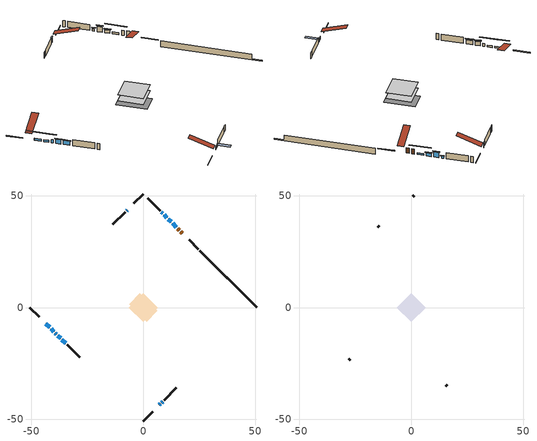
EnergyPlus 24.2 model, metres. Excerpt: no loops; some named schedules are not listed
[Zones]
conditioned space
 floor outside (Floor1 construction): -1.65,0 0,1.65 1.65,0 0,-1.65 z0.92
 floor adiabatic (AdiabaticFloorConstruction): -6.42,0 0,6.42 6.42,0 0,-6.42 z0.92
 floor foundation (Slab1 construction): -6.35,1.54 -1.54,6.35 6.35,-1.54 1.54,-6.35 z-1.46
 wall outside (RimJoist1 construction): 0,-50.7 4.19,-46.51 / -50.7,0 -46.51,-4.19 / 0,50.7 -4.19,46.51 / 24.63,26.07 20.44,30.26 z0.92:1.22
 wall outside (AdiabaticWallConstruction 1): 17.48,33.22 16.77,33.93 / 16.12,34.58 15.46,35.24 z0.92:2.95
 wall outside (AdiabaticWallConstruction): 7.15,-43.55 7.6,-43.1 / -39.29,-11.41 -38.84,-11.86 z0.92:2.14; 14.8,35.9 13.15,37.55 / -43.55,-7.15 -41.86,-8.84 / -41.2,-9.5 -39.94,-10.76 z0.92:1.66; 12.49,38.21 11.24,39.46 z0.92:2.12; 10.58,40.12 9.29,41.41 z0.92:3; 8.63,42.07 8.14,42.56 z0.92:1.76; -7.15,43.55 -7.44,43.26 / -38.18,-12.52 -36.96,-13.74 / -36.3,-14.4 -34.65,-16.05 z0.92:2.6; 8.26,-42.44 8.64,-42.06 z0.92:1.81
 wall outside (Wall1 construction): 9.29,-41.41 14.82,-35.88 / -33.99,-16.71 -28.47,-22.23 / -8.1,42.6 -13.62,37.08 / 7.49,43.21 1.97,48.73 z0.92:3.36
 wall foundation (FoundationWall1 construction): 25.29,25.41,-1.46 25.29,25.41,0.92 48.16,2.54,0.92 48.16,2.54,-0.94 50.7,0,-0.94 50.7,0,-1.46
 window (WindowConstruction 7): 7.15,-43.55 7.6,-43.1 z0.92:2.14
 window (WindowConstruction 9): 14.8,35.9 13.15,37.55 z0.92:1.66
 window (WindowConstruction 10): -43.55,-7.15 -41.86,-8.84 z0.92:1.66
 window (WindowConstruction 11): -41.2,-9.5 -39.94,-10.76 z0.92:1.66
 window (WindowConstruction 8): -39.29,-11.41 -38.84,-11.86 z0.92:2.14
 window (WindowConstruction): 12.49,38.21 11.24,39.46 z0.92:2.11
 window (WindowConstruction 1): 10.58,40.12 9.29,41.41 z0.92:3
 window (WindowConstruction 2): 8.63,42.07 8.14,42.56 z0.92:1.76
 window (WindowConstruction 3): -7.15,43.55 -7.44,43.26 z0.92:2.6
 window (WindowConstruction 4): 8.26,-42.44 8.64,-42.06 z0.92:1.81
 window (WindowConstruction 5): -38.18,-12.52 -36.96,-13.74 z0.92:2.6
 window (WindowConstruction 6): -36.3,-14.4 -34.65,-16.05 z0.92:2.6
 door (Door): 17.48,33.22 16.77,33.93 z0.92:2.95
 door (Door 1): 16.12,34.58 15.46,35.24 z0.92:2.95
 ceiling adiabatic (AdiabaticFloorConstruction): 0,-6.42 6.42,0 0,6.42 -6.42,0 z0.92
attic - vented
 floor to conditioned space (Floor2 construction Reversed): -6.42,0 0,6.42 6.42,0 0,-6.42 z3.36
 wall outside (Wall2 construction): 15.47,-35.23 16.13,-34.57 / -27.81,-22.89 -27.16,-23.54 / -14.28,36.42 -14.93,35.77 / 1.31,49.39 0.66,50.04 z0.92:3.36
 roof outside (Roof1 construction): 6.5,-44.2,3.36 0.25,-37.95,6.31 -1.4,-39.6,6.31 4.85,-45.85,3.36; -44.2,-6.5,3.36 -37.95,-0.25,6.31 -39.6,1.4,6.31 -45.85,-4.85,3.36; -6.5,44.2,3.36 -0.25,37.95,6.31 1.4,39.6,6.31 -4.85,45.85,3.36; 18.13,32.57,3.36 11.88,26.31,6.31 13.53,24.67,6.31 19.78,30.92,3.36
shading: 11.17,39.53 16.78,33.92 17.04,34.18 11.43,39.79 z4.46; -39.88,-10.82 -45.53,-5.17 -45.79,-5.43 -40.14,-11.08 z4.46; -37.96,-12.74 -43.18,-7.52 -43.44,-7.78 -38.22,-13 z4.46; 11,39.7 12.73,37.97 13,38.23 11.26,39.97 z2.46; 9.05,41.65 10.82,39.88 11.08,40.14 9.31,41.92 z3.34; 7.9,42.8 8.87,41.83 9.13,42.09 8.16,43.06 z2.1; -7.68,43.02 -6.91,43.79 -7.17,44.05 -7.94,43.28 z2.94; 8.88,-41.82 8.02,-42.68 11.47,-46.13 12.33,-45.27 z2.15; -36.72,-13.98 -38.42,-12.28 -38.68,-12.54 -36.98,-14.24 z2.94; -34.41,-16.29 -36.54,-14.16 -36.81,-14.42 -34.67,-16.55 z2.94
[Building]
Building 1: Terrain=Suburbs
[Site:Location]
Mont Joli AP_QC: Latitude {deg}=48.61; Longitude {deg}=-68.21; Time Zone {hr}=-5; Elevation {m}=52; Keep Site Location Information=Yes
[Site:GroundTemperature:Shallow]
-0.843868, -3.04892, -3.2255, -2.1791, 2.02165, 6.20283, 9.82768, 12.1239, 12.319, 10.4514, 6.91898, 2.86606
[Site:WaterMainsTemperature]
Calculation Method=Schedule; Temperature Schedule=mains temperature schedule
[Material] Roughness=Rough; Thermal Absorptance=0.9
Name | Thickness {m} | Conductivity {W/m-K} | Density {kg/m3} | Specific Heat {J/kg-K} | Solar Absorptance | Visible Absorptance
asphalt or fiberglass shingles | 0.00635 | 0.162714 | 1121.4 | 1465.45 | 0.4 | 0.4
ceiling loosefill ins | 0.169333 | 0.0480833 | 16.02 | 1046.75 | 0.7 | 0.7
ceiling stud and cavity | 0.1397 | 0.126534 | 65.682 | 1177.47 | 0.7 | 0.7
concrete 4.0 in. | 0.1016 | 1.803125 | 2242.8 | 837.4 | 0.7 | 0.7
concrete 8.0 in. | 0.2032 | 1.803125 | 2242.8 | 837.4 | 0.7 | 0.7
door material | 0.04445 | 0.0451087 | 512.64 | 1214.23 | 0.7 | 0.7
exterior vertical ins | 0.0237736 | 0.029427 | 32.04 | 1214.23 | 0.7 | 0.7
floor covering | 0.0127 | 0.0433444 | 54.468 | 1339.84 | 0.6 | 0.6
floor rigid ins | 0.103632 | 0.029427 | 32.04 | 1214.23 | 0.7 | 0.7
floor rigid ins 1; wall rigid ins | 0.512978 | 0.029427 | 32.04 | 1214.23 | 0.7 | 0.7
floor stud and cavity | 0.1397 | 0.286214 | 92.3553 | 1139.71 | 0.7 | 0.7
floor stud and cavity 1 | 0.1397 | 1.75129 | 37.0049 | 1207.88 | 0.7 | 0.7
furniture material conditioned space 1 | 0.1524 | 0.115458 | 640.8 | 1214.23 | 0.6 | 0.6
gypsum board | 0.0127 | 0.160291 | 801 | 837.4 | 0.6 | 0.6
gypsum board 1 | 0.0127 | 0.160291 | 801 | 837.4 | 0.7 | 0.7
osb sheathing 0.5 in. | 0.0127 | 0.115458 | 512.64 | 1214.23 | 0.7 | 0.7
osb sheathing 0.75 in. | 0.01905 | 0.115458 | 512.64 | 1214.23 | 0.7 | 0.7
rim joist stud and cavity | 0.0508 | 0.182071 | 50.32683 | 1063.81 | 0.6 | 0.6
wall stud and cavity | 0.1397 | 0.0829032 | 139.0536 | 1170.24 | 0.7 | 0.7
wall stud and cavity 1 | 0.0889 | 6.9971 | 50.32683 | 1063.81 | 0.6 | 0.6
wall stud and cavity 2 | 0.0889 | 0.380278 | 52.3479 | 1209.89 | 0.7 | 0.7
wall stud and cavity 3 | 0.0889 | 0.391764 | 83.0341 | 1211.67 | 0.7 | 0.7
wood siding | 0.0254 | 0.102417 | 544.68 | 1172.36 | 0.4 | 0.4
wood siding 1 | 0.00254 | 0.102417 | 544.68 | 1172.36 | 0.4 | 0.4
wood siding 2; wood siding 3; wood siding 4 | 0.0254 | 0.102417 | 544.68 | 1172.36 | 0.7 | 0.7
[WindowMaterial:SimpleGlazingSystem]
Name | U-Factor {W/m2-K} | Solar Heat Gain Coefficient
WindowMaterial | 1.623908 | 0.38
WindowMaterial 1 | 1.61482 | 0.39
WindowMaterial 10 | 2.98322 | 0.55
WindowMaterial 2 | 1.7704 | 0.31
WindowMaterial 3 | 2.44268 | 0.42
WindowMaterial 4 | 1.81015 | 0.29
WindowMaterial 5 | 1.59438 | 0.39
WindowMaterial 6 | 1.57451 | 0.4
WindowMaterial 7 | 4.06658 | 0.67
WindowMaterial 8 | 2.969594 | 0.55
WindowMaterial 9 | 1.67671 | 0.36
[Construction]
AdiabaticFloorConstruction: floor stud and cavity 1, floor rigid ins 1, osb sheathing 0.75 in., floor covering
AdiabaticWallConstruction: wood siding 3, wall rigid ins, wall stud and cavity 2, gypsum board
AdiabaticWallConstruction 1: wood siding 4, wall rigid ins, wall stud and cavity 2, gypsum board
Door; Door 1: door material
Floor1 construction: floor stud and cavity, floor rigid ins, osb sheathing 0.75 in., floor covering
Floor2 construction Reversed: gypsum board, ceiling stud and cavity, ceiling loosefill ins
FoundationWall1 construction: concrete 8.0 in., gypsum board 1
furniture construction conditioned space 1: furniture material conditioned space 1
PartitionWallConstruction: gypsum board, wall stud and cavity 3, gypsum board
RimJoist1 construction: wood siding 2, rim joist stud and cavity
Roof1 construction: asphalt or fiberglass shingles
Slab1 construction: concrete 4.0 in.
Wall1 construction: wood siding, osb sheathing 0.5 in., wall stud and cavity, gypsum board
Wall2 construction: wood siding 1, wall stud and cavity 1
WindowConstruction: WindowMaterial
WindowConstruction 1: WindowMaterial 1
WindowConstruction 10: WindowMaterial 9
WindowConstruction 11: WindowMaterial 10
WindowConstruction 2: WindowMaterial 2
WindowConstruction 3: WindowMaterial 3
WindowConstruction 4: WindowMaterial 4
WindowConstruction 5: WindowMaterial 5
WindowConstruction 6: WindowMaterial 6
WindowConstruction 7; WindowConstruction 8: WindowMaterial 7
WindowConstruction 9: WindowMaterial 8
[Zone] Multiplier=1; Part of Total Floor Area=Yes
Name | Volume {m3}
attic - vented | 39.4149
conditioned space | 397
[Space]
Name | Zone | Volume {m3}
attic - vented 1 | attic - vented | 39.4149
conditioned space 1 | conditioned space | 397
[ZoneInfiltration:EffectiveLeakageArea]
infil attic - vented 1: Zone or Space=attic - vented 1; Schedule=Always On Discrete; Effective Air Leakage Area {cm2}=2865.74; Stack Coefficient=0.00037449; Wind Coefficient=1.30749e-05
[ZoneMixing]
whole house fan mix: Zone or Space=attic - vented; Schedule=Always On Continuous; Design Flow Rate Calculation Method=Flow/Zone; Design Flow Rate {m3/s}=0; Source Zone or Space=conditioned space
[SurfaceProperty:ExposedFoundationPerimeter]
Slab1: Exposed Perimeter Calculation Method=TotalExposedPerimeter; Total Exposed Perimeter {m}=35.937
[InternalMass] Zone or ZoneList=conditioned space; Space or SpaceList=conditioned space 1
Name | Construction | Surface Area {m2}
furniture mass conditioned space 1 | furniture construction conditioned space 1 | 65.5441
partition wall mass | PartitionWallConstruction | 163.86
[Lights]
interior lighting: Zone or ZoneList or Space or SpaceList=conditioned space 1; Schedule=interior lighting schedule; Design Level Calculation Method=LightingLevel; Lighting Level {W}=343.2; Return Air Fraction=0; Fraction Radiant=0.6; Fraction Visible=0.2; Fraction Replaceable=1
[People]
occupants: Zone or ZoneList or Space or SpaceList=conditioned space 1; Number of People Schedule=occupants schedule; Number of People Calculation Method=People; Number of People=3; Fraction Radiant=0.314171; Sensible Heat Fraction=0.56303; Activity Level Schedule=occupants activity schedule; Carbon Dioxide Generation Rate {m3/s-W}=0; Enable ASHRAE 55 Comfort Warnings=No; Mean Radiant Temperature Calculation Type=EnclosureAveraged
[ElectricEquipment] Zone or ZoneList or Space or SpaceList=conditioned space 1; Design Level Calculation Method=EquipmentLevel
Name | Schedule | Design Level {W} | Fraction Latent | Fraction Radiant | Fraction Lost
clothes dryer | clothes dryer schedule | 140.772 | 0.015 | 0.081 | 0.85
clothes washer | clothes washer schedule | 32.1985 | 0.03 | 0.162 | 0.7
cooking range | cooking range schedule | 215.147 | 0.08 | 0.432 | 0.2
dishwasher | dishwasher schedule | 66.8632 | 0.3 | 0.18 | 0.4
fridge | fridge schedule | 72.9452 | 0 | 0.6 | 0
mech vent bath fan 0 | mech vent bath fan 0 schedule | 100 | 0 | 0 | 1
mech vent bath fan 1 | mech vent bath fan 1 schedule | 100 | 0 | 0 | 1
mech vent house fan | mech vent house fan schedule | 0 | 0 | 0 | 1
mech vent house fan cfis | mech vent house fan cfis schedule | 0 | 0 | 0 | 0
mech vent range fan 0 | mech vent range fan 0 schedule | 150 | 0 | 0 | 1
misc plug loads | misc plug loads schedule | 494.7 | 0.045 | 0.513 | 0.1
whole house fan | Always On Discrete | 0 | 0 | 0 | 1
[OtherEquipment] Zone or ZoneList or Space or SpaceList=conditioned space 1; Design Level Calculation Method=EquipmentLevel
Name | Fuel Type | Schedule | Design Level {W} | Fraction Latent | Fraction Radiant | Fraction Lost
clothes dryer 1 | Electricity | clothes dryer schedule | 0 | 0.015 | 0.081 | 0.85
cooking range 1 | Electricity | cooking range schedule | 0 | 0.08 | 0.432 | 0.2
general water use latent | None | general water use schedule | 62.594 | 1 | 0 | 0
general water use sensible | None | general water use schedule | -61.6891 | 0 | 0.6 | 0
mech vent house fan latent load | None | Always On Discrete | 0 | 1 | 0 | 0
mech vent house fan sensible load | None | Always On Discrete | 0 | 0 | 0 | 0
water heater energy adjustment1 | Electricity | Always On Discrete | 0.01 | 0 | 0 | 1
[ZoneInfiltration:DesignFlowRate] Zone or ZoneList or Space or SpaceList=conditioned space 1; Schedule=Always On Discrete; Design Flow Rate Calculation Method=Flow/Zone; Design Flow Rate {m3/s}=0
infil flow; natural vent flow; whole house fan flow
[ZoneControl:Thermostat]
conditioned space Thermostat: Zone or ZoneList=conditioned space; Control Type Schedule=conditioned space Thermostat Schedule; Control 1=conditioned space temperature setpoint; Temperature Difference Between Cutout And Setpoint {deltaC}=0
[AirLoopHVAC:UnitarySystem]
unit heater unitary system: Control Type=Load; Controlling Zone or Thermostat Location=conditioned space; Dehumidification Control Type=None; Availability Schedule=Always On Discrete; Supply Fan=unit heater supply fan; Fan Placement=BlowThrough; Supply Air Fan Operating Mode Schedule=unit heater auto fan schedule; Heating Coil=unit heater htg coil; DX Heating Coil Sizing Ratio=1; Use DOAS DX Cooling Coil=No; Minimum Supply Air Temperature {C}=2; Latent Load Control=SensibleOnlyLoadControl; Cooling Supply Air Flow Rate Method=None; Heating Supply Air Flow Rate Method=SupplyAirFlowRate; Heating Supply Air Flow Rate {m3/s}=0.435136; No Load Supply Air Flow Rate Method=SupplyAirFlowRate; No Load Supply Air Flow Rate {m3/s}=0; No Load Supply Air Flow Rate Control Set To Low Speed=Yes; Maximum Supply Air Temperature {C}=48.8889; Maximum Outdoor Dry-Bulb Temperature for Supplemental Heater Operation {C}=21; Ancillary On-Cycle Electric Power {W}=0; Ancillary Off-Cycle Electric Power {W}=0
[Fan:SystemModel]
unit heater supply fan: Availability Schedule=Always On Discrete; Design Maximum Air Flow Rate {m3/s}=0.435136; Speed Control Method=Discrete; Electric Power Minimum Flow Rate Fraction=0.2; Design Pressure Rise {Pa}=500; Motor Efficiency=1; Motor In Air Stream Fraction=1; Design Electric Power Consumption {W}=Autosize; Design Power Sizing Method=PowerPerFlow; Electric Power Per Unit Flow Rate {W/(m3/s)}=91.9254; Electric Power Per Unit Flow Rate Per Unit Pressure {W/((m3/s)-Pa)}=1.66667; Fan Total Efficiency=0.7; Motor Loss Radiative Fraction=0; Number of Speeds=1; Speed Flow Fraction 1=1; Speed Electric Power Fraction 1=1
[Coil:Heating:Fuel]
unit heater htg coil: Availability Schedule=Always On Discrete; Fuel Type=OtherFuel1; Burner Efficiency=0.7; Nominal Capacity {W}=9268.08; On Cycle Parasitic Electric Load {W}=0; Off Cycle Parasitic Fuel Load {W}=0
[ZoneHVAC:Baseboard:Convective:Electric]
electric baseboard: Availability Schedule=Always On Discrete; Heating Design Capacity {W}=0.293071; Efficiency=0.3
[Zone equipment]
conditioned space: unit heater unitary system, electric baseboard
[Foundation:Kiva]
Foundation Kiva 1: Initial Indoor Air Temperature {C}=18; Wall Height Above Grade {m}=0.920008; Wall Depth Below Slab {m}=0.2032; Custom Block Material Name 1=exterior vertical ins; Custom Block Depth 1 {m}=2.38; Custom Block X Position 1 {m}=0.2159; Custom Block Z Position 1 {m}=0
[Foundation:Kiva:Settings]
Soil Conductivity {W/m-K}=0.849921; Soil Density {kg/m3}=1842.3; Soil Specific Heat {J/kg-K}=418.7; Ground Solar Absorptivity=0.9; Ground Thermal Absorptivity=0.9; Ground Surface Roughness {m}=0.03; Far-Field Width {m}=40; Deep-Ground Boundary Condition=ZeroFlux; Deep-Ground Depth {m}=40; Minimum Cell Dimension {m}=0.2; Maximum Cell Growth Coefficient=3; Simulation Timestep=Timestep
[Exterior:Lights]
exterior lighting: Schedule=exterior lighting schedule; Design Level {W}=75.6
[EnergyManagementSystem:GlobalVariable]
infil_program_Qfan
infil_program_Qinf
natural_vent_program_Qnv
natural_vent_program_Qwhf
[EnergyManagementSystem:Sensor]
Name | Output:Variable or Output:Meter Index Key | Output:Variable or Output:Meter
airflow_gain | infil flow | Infiltration Sensible Heat Gain Energy
airflow_gain_1 | natural vent flow | Infiltration Sensible Heat Gain Energy
airflow_gain_2 | whole house fan flow | Infiltration Sensible Heat Gain Energy
airflow_loss | infil flow | Infiltration Sensible Heat Loss Energy
airflow_loss_1 | natural vent flow | Infiltration Sensible Heat Loss Energy
airflow_loss_2 | whole house fan flow | Infiltration Sensible Heat Loss Energy
clg_load_cond |  | Cooling:EnergyTransfer:Zone:CONDITIONED SPACE
clg_sp_s; clg_sp_s_1 | cooling setpoint | Schedule Value
clothes_dryer_exhaust_0_sch_s | clothes dryer exhaust 0 schedule | Schedule Value
conditioned_space_clg_unmet_s | conditioned space | Zone Cooling Setpoint Not Met Time
conditioned_space_htg_unmet_s | conditioned space | Zone Heating Setpoint Not Met Time
cool_season | cooling season schedule | Schedule Value
fridge_tin_s | conditioned space | Zone Mean Air Temperature
htg_load_cond |  | Heating:EnergyTransfer:Zone:CONDITIONED SPACE
htg_sp_s; htg_sp_s_1 | heating setpoint | Schedule Value
ig_ee_conv | clothes dryer | Electric Equipment Convective Heating Energy
ig_ee_conv_2 | cooking range | Electric Equipment Convective Heating Energy
ig_ee_conv_4 | fridge | Electric Equipment Convective Heating Energy
ig_ee_conv_5 | misc plug loads | Electric Equipment Convective Heating Energy
ig_ee_conv_6 | whole house fan | Electric Equipment Convective Heating Energy
ig_ee_rad | clothes dryer | Electric Equipment Radiant Heating Energy
ig_ee_rad_2 | cooking range | Electric Equipment Radiant Heating Energy
ig_ee_rad_4 | fridge | Electric Equipment Radiant Heating Energy
ig_ee_rad_5 | misc plug loads | Electric Equipment Radiant Heating Energy
ig_ee_rad_6 | whole house fan | Electric Equipment Radiant Heating Energy
ig_lgt_conv | interior lighting | Lights Convective Heating Energy
ig_lgt_rad | interior lighting | Lights Radiant Heating Energy
ig_lgt_vis | interior lighting | Lights Visible Radiation Heating Energy
ig_oe_conv | clothes dryer 1 | Other Equipment Convective Heating Energy
ig_oe_conv_1 | cooking range 1 | Other Equipment Convective Heating Energy
ig_oe_conv_2 | general water use latent | Other Equipment Convective Heating Energy
ig_oe_conv_3 | general water use sensible | Other Equipment Convective Heating Energy
ig_oe_conv_4 | water heater energy adjustment1 | Other Equipment Convective Heating Energy
ig_oe_rad | clothes dryer 1 | Other Equipment Radiant Heating Energy
ig_oe_rad_1 | cooking range 1 | Other Equipment Radiant Heating Energy
ig_oe_rad_2 | general water use latent | Other Equipment Radiant Heating Energy
ig_oe_rad_3 | general water use sensible | Other Equipment Radiant Heating Energy
ig_oe_rad_4 | water heater energy adjustment1 | Other Equipment Radiant Heating Energy
ig_ppl_conv | occupants | People Convective Heating Energy
ig_ppl_rad | occupants | People Radiant Heating Energy
im_conv | furniture mass conditioned space 1 | Surface Inside Face Convection Heat Gain Energy
im_conv_1 | partition wall mass | Surface Inside Face Convection Heat Gain Energy
im_ig | furniture mass conditioned space 1 | Surface Inside Face Internal Gains Radiation Heat Gain Energy
im_ig_1 | partition wall mass | Surface Inside Face Internal Gains Radiation Heat Gain Energy
im_lgt | furniture mass conditioned space 1 | Surface Inside Face Lights Radiation Heat Gain Energy
im_lgt_1 | partition wall mass | Surface Inside Face Lights Radiation Heat Gain Energy
im_sol | furniture mass conditioned space 1 | Surface Inside Face Solar Radiation Heat Gain Energy
im_sol_1 | partition wall mass | Surface Inside Face Solar Radiation Heat Gain Energy
im_surf | furniture mass conditioned space 1 | Surface Inside Face Net Surface Thermal Radiation Heat Gain Energy
im_surf_1 | partition wall mass | Surface Inside Face Net Surface Thermal Radiation Heat Gain Energy
mech_vent_bath_fan_0_sch_s | mech vent bath fan 0 schedule | Schedule Value
mech_vent_bath_fan_1_sch_s | mech vent bath fan 1 schedule | Schedule Value
mech_vent_range_fan_0_sch_s | mech vent range fan 0 schedule | Schedule Value
mv_conv | mech vent bath fan 0 | Electric Equipment Convective Heating Energy
mv_conv_1 | mech vent bath fan 1 | Electric Equipment Convective Heating Energy
mv_conv_2 | mech vent house fan | Electric Equipment Convective Heating Energy
mv_conv_3 | mech vent house fan cfis | Electric Equipment Convective Heating Energy
mv_conv_4 | mech vent range fan 0 | Electric Equipment Convective Heating Energy
mv_conv_5 | mech vent house fan latent load | Other Equipment Convective Heating Energy
mv_conv_6 | mech vent house fan sensible load | Other Equipment Convective Heating Energy
mv_rad | mech vent bath fan 0 | Electric Equipment Radiant Heating Energy
mv_rad_1 | mech vent bath fan 1 | Electric Equipment Radiant Heating Energy
mv_rad_2 | mech vent house fan | Electric Equipment Radiant Heating Energy
mv_rad_3 | mech vent house fan cfis | Electric Equipment Radiant Heating Energy
mv_rad_4 | mech vent range fan 0 | Electric Equipment Radiant Heating Energy
mv_rad_5 | mech vent house fan latent load | Other Equipment Radiant Heating Energy
mv_rad_6 | mech vent house fan sensible load | Other Equipment Radiant Heating Energy
natural_vent_s | natural vent schedule | Schedule Value
out_pb_s |  | Site Outdoor Air Barometric Pressure
out_wt_s |  | Site Outdoor Air Humidity Ratio
site_vw_s |  | Site Wind Speed
ss_back_out | Window1 | Surface Window Shortwave from Zone Back Out Window Heat Transfer Rate
ss_back_out_1 | Window10 | Surface Window Shortwave from Zone Back Out Window Heat Transfer Rate
ss_back_out_10 | Window8 | Surface Window Shortwave from Zone Back Out Window Heat Transfer Rate
ss_back_out_11 | Window9 | Surface Window Shortwave from Zone Back Out Window Heat Transfer Rate
ss_back_out_2 | Window12 | Surface Window Shortwave from Zone Back Out Window Heat Transfer Rate
ss_back_out_3 | Window13 | Surface Window Shortwave from Zone Back Out Window Heat Transfer Rate
ss_back_out_4 | Window2 | Surface Window Shortwave from Zone Back Out Window Heat Transfer Rate
ss_back_out_5 | Window3 | Surface Window Shortwave from Zone Back Out Window Heat Transfer Rate
ss_back_out_6 | Window4 | Surface Window Shortwave from Zone Back Out Window Heat Transfer Rate
ss_back_out_7 | Window5 | Surface Window Shortwave from Zone Back Out Window Heat Transfer Rate
ss_back_out_8 | Window6 | Surface Window Shortwave from Zone Back Out Window Heat Transfer Rate
ss_back_out_9 | Window7 | Surface Window Shortwave from Zone Back Out Window Heat Transfer Rate
ss_conv | Door1 | Surface Inside Face Convection Heat Gain Energy
ss_conv_1 | Door3 | Surface Inside Face Convection Heat Gain Energy
ss_conv_10 | Window6 | Surface Inside Face Convection Heat Gain Energy
ss_conv_11 | Window7 | Surface Inside Face Convection Heat Gain Energy
ss_conv_12 | Window8 | Surface Inside Face Convection Heat Gain Energy
ss_conv_13 | Window9 | Surface Inside Face Convection Heat Gain Energy
ss_conv_2 | Window1 | Surface Inside Face Convection Heat Gain Energy
ss_conv_3 | Window10 | Surface Inside Face Convection Heat Gain Energy
ss_conv_4 | Window12 | Surface Inside Face Convection Heat Gain Energy
ss_conv_5 | Window13 | Surface Inside Face Convection Heat Gain Energy
ss_conv_6 | Window2 | Surface Inside Face Convection Heat Gain Energy
ss_conv_7 | Window3 | Surface Inside Face Convection Heat Gain Energy
ss_conv_8 | Window4 | Surface Inside Face Convection Heat Gain Energy
ss_conv_9 | Window5 | Surface Inside Face Convection Heat Gain Energy
ss_ig | Door1 | Surface Inside Face Internal Gains Radiation Heat Gain Energy
ss_ig_1 | Door3 | Surface Inside Face Internal Gains Radiation Heat Gain Energy
ss_ig_10 | Window6 | Surface Inside Face Internal Gains Radiation Heat Gain Energy
ss_ig_11 | Window7 | Surface Inside Face Internal Gains Radiation Heat Gain Energy
ss_ig_12 | Window8 | Surface Inside Face Internal Gains Radiation Heat Gain Energy
ss_ig_13 | Window9 | Surface Inside Face Internal Gains Radiation Heat Gain Energy
ss_ig_2 | Window1 | Surface Inside Face Internal Gains Radiation Heat Gain Energy
ss_ig_3 | Window10 | Surface Inside Face Internal Gains Radiation Heat Gain Energy
ss_ig_4 | Window12 | Surface Inside Face Internal Gains Radiation Heat Gain Energy
ss_ig_5 | Window13 | Surface Inside Face Internal Gains Radiation Heat Gain Energy
ss_ig_6 | Window2 | Surface Inside Face Internal Gains Radiation Heat Gain Energy
ss_ig_7 | Window3 | Surface Inside Face Internal Gains Radiation Heat Gain Energy
ss_ig_8 | Window4 | Surface Inside Face Internal Gains Radiation Heat Gain Energy
ss_ig_9 | Window5 | Surface Inside Face Internal Gains Radiation Heat Gain Energy
ss_lgt | Door1 | Surface Inside Face Lights Radiation Heat Gain Energy
ss_lgt_1 | Door3 | Surface Inside Face Lights Radiation Heat Gain Energy
ss_sol | Door1 | Surface Inside Face Solar Radiation Heat Gain Energy
ss_sol_1 | Door3 | Surface Inside Face Solar Radiation Heat Gain Energy
ss_surf | Door1 | Surface Inside Face Net Surface Thermal Radiation Heat Gain Energy
ss_surf_1 | Door3 | Surface Inside Face Net Surface Thermal Radiation Heat Gain Energy
ss_surf_10 | Window6 | Surface Inside Face Net Surface Thermal Radiation Heat Gain Energy
ss_surf_11 | Window7 | Surface Inside Face Net Surface Thermal Radiation Heat Gain Energy
ss_surf_12 | Window8 | Surface Inside Face Net Surface Thermal Radiation Heat Gain Energy
ss_surf_13 | Window9 | Surface Inside Face Net Surface Thermal Radiation Heat Gain Energy
ss_surf_2 | Window1 | Surface Inside Face Net Surface Thermal Radiation Heat Gain Energy
ss_surf_3 | Window10 | Surface Inside Face Net Surface Thermal Radiation Heat Gain Energy
ss_surf_4 | Window12 | Surface Inside Face Net Surface Thermal Radiation Heat Gain Energy
ss_surf_5 | Window13 | Surface Inside Face Net Surface Thermal Radiation Heat Gain Energy
ss_surf_6 | Window2 | Surface Inside Face Net Surface Thermal Radiation Heat Gain Energy
ss_surf_7 | Window3 | Surface Inside Face Net Surface Thermal Radiation Heat Gain Energy
ss_surf_8 | Window4 | Surface Inside Face Net Surface Thermal Radiation Heat Gain Energy
ss_surf_9 | Window5 | Surface Inside Face Net Surface Thermal Radiation Heat Gain Energy
ss_trans_in | Window1 | Surface Window Transmitted Solar Radiation Rate
ss_trans_in_1 | Window10 | Surface Window Transmitted Solar Radiation Rate
ss_trans_in_10 | Window8 | Surface Window Transmitted Solar Radiation Rate
ss_trans_in_11 | Window9 | Surface Window Transmitted Solar Radiation Rate
ss_trans_in_2 | Window12 | Surface Window Transmitted Solar Radiation Rate
ss_trans_in_3 | Window13 | Surface Window Transmitted Solar Radiation Rate
ss_trans_in_4 | Window2 | Surface Window Transmitted Solar Radiation Rate
ss_trans_in_5 | Window3 | Surface Window Transmitted Solar Radiation Rate
